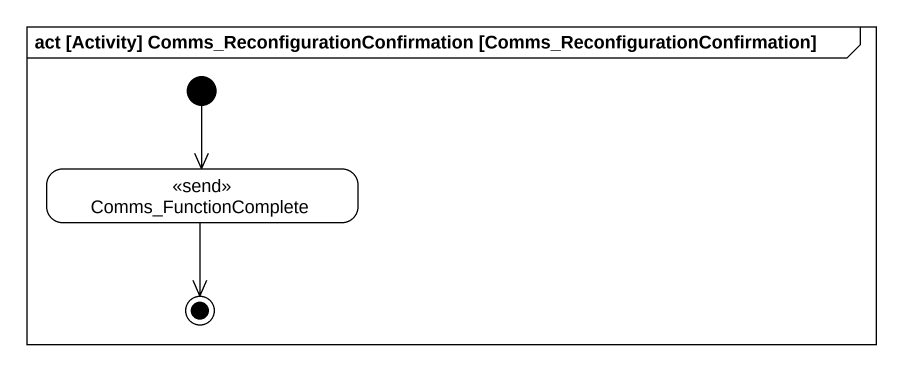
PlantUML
@startuml
mainframe act [Activity] Comms_ReconfigurationConfirmation [Comms_ReconfigurationConfirmation]
hide empty description
state Comms_FunctionComplete <<send>>
[*] --> Comms_FunctionComplete
Comms_FunctionComplete --> [*]
@enduml
